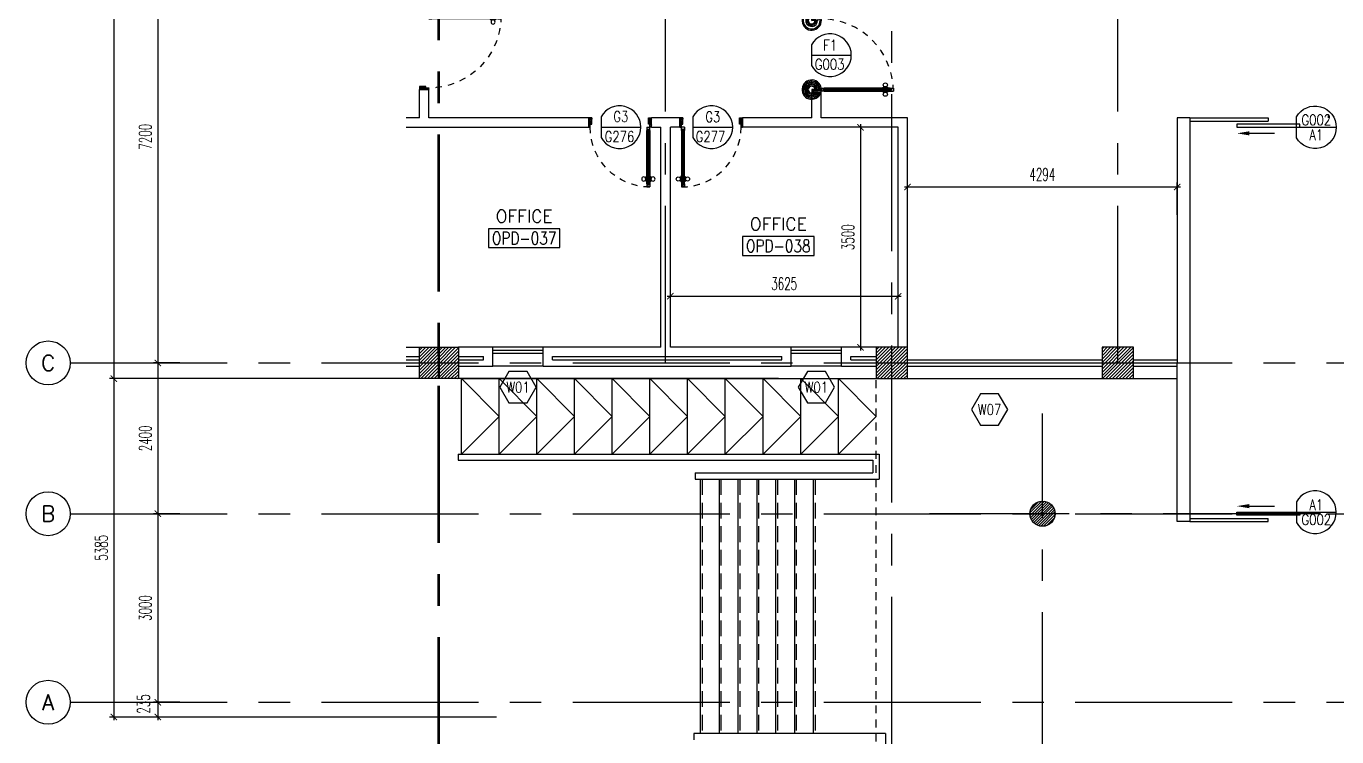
# Model space of a CAD drawing. Extents: x 417866.9 to 417960.2, y 43448 to 43538.2.
# Drawn here: x 417866.92 to 417887.78, y 43460.92 to 43472.23 of the extents above; entities that cross this region are included whole.
import ezdxf
from ezdxf.enums import TextEntityAlignment as Align

# ---------------------------------------------------------------- set-up
doc = ezdxf.new("R2010")
doc.units = 0
doc.header["$MEASUREMENT"] = 0
doc.header["$PDMODE"] = 3
doc.header["$PDSIZE"] = 0.1
for name, pattern in [('CENTERX2', [4, 2.5, -0.5, 0.5, -0.5]), ('HIDDEN', [0.375, 0.25, -0.125]), ('HIDDEN2', [0.1875, 0.125, -0.0625])]:
    doc.linetypes.add(name, pattern=pattern)
doc.layers.get('0').update_dxf_attribs({"linetype": 'CONTINUOUS'})
doc.layers.get('DEFPOINTS').update_dxf_attribs({"linetype": 'CONTINUOUS'})
for name, color, linetype in [('AX-CR', 2, 'CONTINUOUS'), ('AX-DIM', 4, 'CONTINUOUS'), ('AX-TXT', 6, 'CONTINUOUS'), ('AXES', 11, 'CENTERX2'), ('CANOPY-LN', 3, 'CONTINUOUS'), ('COL', 2, 'CONTINUOUS'), ('DIM', 4, 'CONTINUOUS'), ('DOOR', 4, 'CONTINUOUS'), ('DOOR-CR', 2, 'CONTINUOUS'), ('DOOR-NO', 3, 'CONTINUOUS'), ('Handrail', 4, 'CONTINUOUS'), ('HAT', 8, 'CONTINUOUS'), ('INSUL', 7, 'CONTINUOUS'), ('Ramb', 3, 'CONTINUOUS'), ('RM-BOX', 11, 'CONTINUOUS'), ('RM-NAME', 11, 'CONTINUOUS'), ('RM-NO', 11, 'CONTINUOUS'), ('SHAFT', 7, 'CONTINUOUS'), ('Step', 7, 'CONTINUOUS'), ('WALL', 2, 'CONTINUOUS'), ('WIN', 5, 'CONTINUOUS'), ('WIN-BOX', 3, 'CONTINUOUS'), ('WIN-NO', 5, 'CONTINUOUS')]:
    doc.layers.add(name, color=color, linetype=linetype)
doc.styles.add('ROMANS', font='ROMANS.shx', dxfattribs={"width": 0.6})
doc.dimstyles.new('STANDARD in', dxfattribs={"dimtxt": 0.2, "dimasz": 0.1, "dimexe": 0.07, "dimexo": 0.05, "dimgap": 0.1, "dimtad": 1, "dimdec": 0, "dimlfac": 1000, "dimzin": 0, "dimdsep": 46, "dimtxsty": 'ROMANS', "dimblk": 'ARCHTICK', "dimcen": 0.05, "dimdle": 0.05, "dimclrd": 4, "dimclre": 4, "dimclrt": 2, "dimadec": 0, "dimazin": 0, "dimtfac": 1, "dimtdec": 0, "dimtmove": 2, "dimatfit": 3, "dimldrblk": 'ARCHTICK', "dimfxl": 0, "dimtolj": 1, "dimtzin": 0, "dimarcsym": 0})

# ---------------------------------------------------------------- blocks, each defined once
blk = doc.blocks.new('COL50')
at = {"layer": 'COL'}
blk.add_lwpolyline([(-250, 250), (-250, -250), (250, -250), (250, 250)], close=True, dxfattribs=at)
blk = doc.blocks.new('*X81')
at = {"color": 0}
for p, q in [((193089, 10708), (193542, 11161)), ((193089, 10761), (193488, 11161)), ((193089, 10814), (193435, 11161)), ((193089, 10867), (193382, 11161)), ((193089, 10920), (193329, 11161)), ((193089, 10973), (193276, 11161)), ((193089, 11026), (193223, 11161)), ((193089, 11079), (193170, 11161)), ((193089, 11132), (193117, 11161)), ((193095, 10661), (193589, 11155)), ((193148, 10661), (193589, 11102)), ((193201, 10661), (193589, 11049)), ((193254, 10661), (193589, 10996)), ((193307, 10661), (193589, 10943)), ((193360, 10661), (193589, 10890)), ((193413, 10661), (193589, 10837)), ((193466, 10661), (193589, 10784)), ((193519, 10661), (193589, 10731)), ((193572, 10661), (193589, 10678))]:
    blk.add_line(p, q, dxfattribs=at)
blk = doc.blocks.new('RM1')
at = {"layer": 'RM-BOX'}
blk.add_lwpolyline([(570, -200), (-570, -200), (-570, -500), (570, -500)], close=True, dxfattribs=at)
at = {"layer": 'RM-NAME', "style": 'ROMANS'}
for tag, p in [('ROOMNAME1', (0, 324)), ('ROOMNAME2', (0, 0))]:
    blk.add_attdef(tag, text='', height=200, dxfattribs=at).set_placement(p, align=Align.MIDDLE)
at = {"layer": 'RM-NO', "style": 'ROMANS', "width": 0.8}
blk.add_attdef('ROOMNO', text='', height=200, dxfattribs=at).set_placement((0, -350), align=Align.MIDDLE)
blk = doc.blocks.new('*X125')
at = {"color": 0}
for p, q in [((73379, 10694), (73846, 11161)), ((73379, 10747), (73793, 11161)), ((73379, 10800), (73740, 11161)), ((73379, 10853), (73687, 11161)), ((73379, 10906), (73634, 11161)), ((73379, 10959), (73581, 11161)), ((73379, 11012), (73528, 11161)), ((73379, 11065), (73475, 11161)), ((73379, 11118), (73422, 11161)), ((73399, 10661), (73879, 11141)), ((73452, 10661), (73879, 11088)), ((73505, 10661), (73879, 11035)), ((73558, 10661), (73879, 10982)), ((73611, 10661), (73879, 10929)), ((73664, 10661), (73879, 10876)), ((73717, 10661), (73879, 10823)), ((73770, 10661), (73879, 10770)), ((73823, 10661), (73879, 10717)), ((73876, 10661), (73879, 10664))]:
    blk.add_line(p, q, dxfattribs=at)
blk = doc.blocks.new('WW1')
at = {"layer": 'WIN-BOX'}
blk.add_lwpolyline([(144, -250), (289, 0), (144, 250), (-144, 250), (-289, 0), (-144, -250)], close=True, dxfattribs=at)
at = {"layer": 'WIN-NO', "style": 'ROMANS', "width": 0.8}
blk.add_attdef('W00', text='', height=170, dxfattribs=at).set_placement((0, 0), align=Align.MIDDLE)
blk = doc.blocks.new('DD1')
at = {"layer": 'DOOR-CR'}
blk.add_line((-316, 0), (316, 0), dxfattribs=at)
blk.add_lwpolyline([(-316, -166, 3.820224), (-316, 166)], format="xyb", close=True, dxfattribs=at)
at = {"layer": 'DOOR-NO', "color": 255, "style": 'ROMANS'}
for tag, width, p in [('G', 0.8, (-22, 156)), ('0000', 0.7, (-22, -136))]:
    blk.add_attdef(tag, text='', height=196, dxfattribs=dict(at, width=width)).set_placement(p, align=Align.MIDDLE)
blk = doc.blocks.new('DOOR100')
at = {"layer": 'DOOR', "color": 7, "linetype": 'ByBlock'}
for p, q in [((-75, 1250), (-75, 1300)), ((-75, 1300), (-25, 1300)), ((-25, 1300), (-75, 1300)), ((-58, 1250), (-58, 1270)), ((-42, 1270), (-58, 1270)), ((-42, 1250), (-42, 1270)), ((-25, 1250), (-25, 1300)), ((-91, 1205), (-91, 1140)), ((-82, 1205), (-91, 1205)), ((-82, 1140), (-91, 1140)), ((-82, 1128), (-82, 1218)), ((-75, 1218), (-82, 1218)), ((-82, 1205), (-82, 1140)), ((-75, 1128), (-82, 1128)), ((-58, 1250), (-75, 1250)), ((-25, 1250), (-42, 1250)), ((-25, 1218), (-18, 1218)), ((-25, 1128), (-18, 1128)), ((-18, 1128), (-18, 1218)), ((-18, 1205), (-18, 1140)), ((-18, 1205), (-9, 1205)), ((-18, 1140), (-9, 1140)), ((-9, 1205), (-9, 1140)), ((-1200, 0), (-1200, 150)), ((-1200, 150), (-1175, 150)), ((-1200, 150), (-1200, 0)), ((-1150, 0), (-1200, 114)), ((-1150, 0), (-1200, 40)), ((-1150, 0), (-1200, 0)), ((-1175, 150), (-1175, 100)), ((-1175, 100), (-1150, 100)), ((-1150, 0), (-1163, 100)), ((-1150, 100), (-1150, 0)), ((-75, 200), (-58, 200)), ((-75, 150), (-75, 200)), ((-75, 150), (-25, 150)), ((-58, 200), (-58, 180)), ((-58, 180), (-42, 180)), ((-50, 0), (0, 114)), ((-50, 100), (-50, 0)), ((-50, 0), (-37, 100)), ((-25, 100), (-50, 100)), ((-50, 0), (0, 40)), ((-50, 0), (0, 0)), ((-42, 200), (-25, 200)), ((-42, 180), (-42, 200)), ((-25, 200), (-25, 150)), ((0, 150), (-25, 150)), ((-25, 150), (-25, 100)), ((0, 0), (0, 150)), ((0, 150), (0, 0))]:
    blk.add_line(p, q, dxfattribs=at)
at = {"layer": 'DOOR', "linetype": 'ByBlock'}
for p, q in [((-75, 1250), (-75, 200)), ((-58, 200), (-58, 1250)), ((-42, 200), (-42, 1250)), ((-25, 200), (-25, 1250))]:
    blk.add_line(p, q, dxfattribs=at)
at = {"layer": 'DOOR', "color": 7, "linetype": 'ByBlock'}
for centre in [(-124, 1173), (24, 1173)]:
    blk.add_circle(centre, 32.4, dxfattribs=at)
at = {"layer": 'DOOR', "linetype": 'HIDDEN', "ltscale": 0.5}
blk.add_arc((-25, 150), 1150, 90, 180, dxfattribs=at)
at = {"layer": 'DOOR', "color": 7, "linetype": 'ByBlock'}
for centre, radius, start, end in [((-1150, 0), 154, 103.7142, 108.8947), ((-1150, 0), 134, 100.72, 111.8402), ((-1150, 0), 94.4, 90, 121.9818), ((-1150, 0), 74.4, 90, 132.2236), ((-1150, 0), 54.4, 90, 156.7926), ((-1150, 0), 34.4, 90, 180), ((-1150, 0), 14.4, 90, 180), ((-50, 0), 94.4, 58.0182, 90), ((-50, 0), 74.4, 47.7764, 90), ((-50, 0), 54.4, 23.2074, 90), ((-50, 0), 34.4, 0, 90), ((-50, 0), 14.4, 0, 90), ((-50, 0), 134, 68.1598, 79.28), ((-50, 0), 114, 64.0838, 77.3774), ((-50, 0), 154, 71.1053, 76.2858)]:
    blk.add_arc(centre, radius, start, end, dxfattribs=at)
blk = doc.blocks.new('A$C49F1192B')
at = {"layer": 'DOOR', "color": 0, "linetype": 'ByBlock', "xscale": -1, "rotation": 270}
blk.add_blockref('DOOR100', (0, 1200), dxfattribs=at)
blk = doc.blocks.new('W')
at = {"layer": 'WIN-NO'}
blk.add_blockref('WW1', (0, -337), dxfattribs=at).add_auto_attribs({'W00': 'W01'})
blk = doc.blocks.new('C-300')
at = {"layer": 'HAT', "linetype": 'ByBlock', "ltscale": 0.3}
h = blk.add_hatch(dxfattribs=at)
h.set_pattern_fill('ANSI31', color=8, scale=300, style=0)
h.set_pattern_definition([(45, (-258496.182, -82361.005), (-26.5165043, 26.5165043), [])])
h.paths.add_polyline_path([(300, 500), (0, 500), (0, 250), (300, 250)])
h.paths.add_polyline_path([(300, 250), (0, 250), (0, 0), (300, 0)])
at = {"layer": 'COL'}
blk.add_lwpolyline([(0, 500), (300, 500), (300, 0), (0, 0)], close=True, dxfattribs=at)
blk = doc.blocks.new('C-300A')
at = {"layer": 'SHAFT', "color": 6, "linetype": 'ByBlock', "ltscale": 0.3}
for p in [(-300, 0), (20, 0)]:
    blk.add_blockref('C-300', p, dxfattribs=at)
blk = doc.blocks.new('DOOR1000')
at = {"layer": 'DOOR', "color": 7, "linetype": 'ByBlock'}
for p, q in [((-150, 0), (0, 0)), ((-150, 0), (-150, -25)), ((0, -50), (-114, 0)), ((0, -50), (-40, 0)), ((0, -50), (0, 0)), ((-1100, -25), (-1100, -75)), ((-1100, -75), (-1100, -25)), ((-1050, -25), (-1100, -25)), ((-1050, -75), (-1100, -75)), ((-1070, -42), (-1070, -58)), ((-1050, -42), (-1070, -42)), ((-1050, -58), (-1070, -58)), ((-1050, -25), (-1050, -42)), ((-1050, -58), (-1050, -75)), ((-1018, -25), (-1018, -18)), ((-928, -18), (-1018, -18)), ((-1018, -75), (-1018, -82)), ((-928, -82), (-1018, -82)), ((-1005, -18), (-1005, -9)), ((-1005, -9), (-940, -9)), ((-1005, -18), (-940, -18)), ((-1005, -82), (-1005, -91)), ((-1005, -82), (-940, -82)), ((-1005, -91), (-940, -91)), ((-940, -18), (-940, -9)), ((-940, -82), (-940, -91)), ((-928, -25), (-928, -18)), ((-928, -75), (-928, -82)), ((-200, -25), (-150, -25)), ((-200, -42), (-200, -25)), ((-180, -42), (-200, -42)), ((-200, -58), (-180, -58)), ((-200, -75), (-200, -58)), ((-150, -75), (-200, -75)), ((-180, -58), (-180, -42)), ((-150, -25), (-100, -25)), ((-150, -75), (-150, -25)), ((-100, -25), (-100, -50)), ((0, -50), (-100, -37)), ((-100, -50), (0, -50)), ((-150, -975), (-100, -975)), ((-150, -1000), (-150, -975)), ((-150, -1000), (0, -1000)), ((0, -1000), (-150, -1000)), ((0, -950), (-114, -1000)), ((-100, -975), (-100, -950)), ((0, -950), (-100, -963)), ((-100, -950), (0, -950)), ((0, -950), (-40, -1000)), ((0, -950), (0, -1000))]:
    blk.add_line(p, q, dxfattribs=at)
at = {"layer": 'DOOR', "linetype": 'ByBlock'}
for p, q in [((-200, -25), (-1050, -25)), ((-200, -42), (-1050, -42)), ((-200, -58), (-1050, -58)), ((-1050, -75), (-200, -75))]:
    blk.add_line(p, q, dxfattribs=at)
at = {"layer": 'DOOR', "color": 7, "linetype": 'ByBlock'}
for centre in [(-973, 24), (-973, -124)]:
    blk.add_circle(centre, 32.4, dxfattribs=at)
for centre, radius, start, end in [((0, -50), 154, 161.1053, 166.2858), ((0, -50), 94.4, 148.0182, 180), ((0, -50), 134, 158.1598, 169.28), ((0, -50), 114, 154.0838, 167.3774), ((0, -50), 74.4, 137.7764, 180), ((0, -50), 54.4, 113.2074, 180), ((0, -50), 34.4, 90, 180), ((0, -50), 14.4, 90, 180), ((0, -950), 154, 193.7142, 198.8947), ((0, -950), 134, 190.72, 201.8402), ((0, -950), 94.4, 180, 211.9818), ((0, -950), 74.4, 180, 222.2236), ((0, -950), 54.4, 180, 246.7926), ((0, -950), 34.4, 180, 270), ((0, -950), 14.4, 180, 270)]:
    blk.add_arc(centre, radius, start, end, dxfattribs=at)
at = {"layer": 'DOOR', "linetype": 'HIDDEN', "ltscale": 0.5}
blk.add_arc((-150, -25), 950, 180, 270, dxfattribs=at)
blk = doc.blocks.new('_ARCHTICK')
at = {"color": 0, "linetype": 'ByBlock', "const_width": 0.15}
blk.add_lwpolyline([(-0.5, -0.5), (0.5, 0.5)], dxfattribs=at)
blk = doc.blocks.new('*D181')
at = {"layer": 'DEFPOINTS', "color": 0}
for p in [(417880.797, 43467.935), (417880.797, 43467.37), (417877.172, 43467.124)]:
    blk.add_point(p, dxfattribs=at)
at = {"layer": 'DIM', "color": 4, "lineweight": -2}
for p, q in [((417877.122, 43467.935), (417880.847, 43467.935)), ((417877.172, 43467.174), (417877.172, 43468.005)), ((417880.797, 43467.42), (417880.797, 43468.005))]:
    blk.add_line(p, q, dxfattribs=at)
at = {"layer": 'DIM', "color": 4, "lineweight": -2, "xscale": 0.1, "yscale": 0.1, "zscale": 0.1, "rotation": 180}
blk.add_blockref('_ARCHTICK', (417877.172, 43467.935), dxfattribs=at)
at = {"layer": 'DIM', "color": 4, "lineweight": -2, "xscale": 0.1, "yscale": 0.1, "zscale": 0.1}
blk.add_blockref('_ARCHTICK', (417880.797, 43467.935), dxfattribs=at)
at = {"layer": 'DIM', "color": 2, "insert": (417878.984, 43468.135), "char_height": 0.2, "attachment_point": 5, "style": 'ROMANS'}
blk.add_mtext('\\A1;3625', dxfattribs=at)
blk = doc.blocks.new('*D182')
at = {"layer": 'DEFPOINTS', "color": 0}
for p in [(417880.225, 43470.624), (417880.199, 43467.124), (417880.225, 43467.124)]:
    blk.add_point(p, dxfattribs=at)
at = {"layer": 'DIM', "color": 4, "lineweight": -2}
for p, q in [((417880.175, 43470.624), (417880.129, 43470.624)), ((417880.199, 43470.674), (417880.199, 43467.074)), ((417880.175, 43467.124), (417880.129, 43467.124))]:
    blk.add_line(p, q, dxfattribs=at)
at = {"layer": 'DIM', "color": 4, "lineweight": -2, "xscale": 0.1, "yscale": 0.1, "zscale": 0.1}
for p, rotation in [((417880.199, 43470.624), 90), ((417880.199, 43467.124), 270)]:
    blk.add_blockref('_ARCHTICK', p, dxfattribs=dict(at, rotation=rotation))
at = {"layer": 'DIM', "color": 2, "insert": (417879.999, 43468.874), "char_height": 0.2, "attachment_point": 5, "rotation": 90, "style": 'ROMANS'}
blk.add_mtext('\\A1;3500', dxfattribs=at)
blk = doc.blocks.new('*D301')
at = {"layer": 'DEFPOINTS', "color": 0}
for p in [(417880.947, 43469.674), (417880.947, 43469.18), (417885.241, 43469.18)]:
    blk.add_point(p, dxfattribs=at)
at = {"layer": 'DIM', "color": 4, "lineweight": -2}
for p, q in [((417885.291, 43469.674), (417880.897, 43469.674)), ((417880.947, 43469.23), (417880.947, 43469.744)), ((417885.241, 43469.23), (417885.241, 43469.744))]:
    blk.add_line(p, q, dxfattribs=at)
at = {"layer": 'DIM', "color": 4, "lineweight": -2, "xscale": 0.1, "yscale": 0.1, "zscale": 0.1, "rotation": 180}
blk.add_blockref('_ARCHTICK', (417880.947, 43469.674), dxfattribs=at)
at = {"layer": 'DIM', "color": 4, "lineweight": -2, "xscale": 0.1, "yscale": 0.1, "zscale": 0.1}
blk.add_blockref('_ARCHTICK', (417885.241, 43469.674), dxfattribs=at)
at = {"layer": 'DIM', "color": 2, "insert": (417883.094, 43469.874), "char_height": 0.2, "attachment_point": 5, "style": 'ROMANS'}
blk.add_mtext('\\A1;4294', dxfattribs=at)
blk = doc.blocks.new('AXR')
at = {"layer": 'AX-CR'}
blk.add_circle((350, 0), 350, dxfattribs=at)
at = {"layer": 'AX-TXT', "style": 'ROMANS'}
blk.add_attdef('AX', text='', height=250, dxfattribs=at).set_placement((350, 0), align=Align.MIDDLE)
blk = doc.blocks.new('*D280')
at = {"layer": 'AX-DIM', "color": 4, "lineweight": -2}
for p, q in [((417872.682, 43525.944), (417868.243, 43525.944)), ((417868.313, 43525.994), (417868.313, 43466.574)), ((417878.896, 43466.624), (417868.243, 43466.624))]:
    blk.add_line(p, q, dxfattribs=at)
at = {"layer": 'DEFPOINTS', "color": 0}
for p in [(417872.732, 43525.944), (417868.313, 43466.624), (417878.946, 43466.624)]:
    blk.add_point(p, dxfattribs=at)
at = {"layer": 'AX-DIM', "color": 4, "lineweight": -2, "xscale": 0.1, "yscale": 0.1, "zscale": 0.1}
for p, rotation in [((417868.313, 43525.944), 90), ((417868.313, 43466.624), 270)]:
    blk.add_blockref('_ARCHTICK', p, dxfattribs=dict(at, rotation=rotation))
at = {"layer": 'AX-DIM', "color": 2, "insert": (417868.113, 43496.284), "char_height": 0.2, "attachment_point": 5, "rotation": 90, "style": 'ROMANS'}
blk.add_mtext('\\A1;59320', dxfattribs=at)
blk = doc.blocks.new('*D282')
at = {"layer": 'AX-DIM', "color": 4, "lineweight": -2}
for p, q in [((417868.313, 43466.674), (417868.313, 43461.189)), ((417868.963, 43466.624), (417868.243, 43466.624)), ((417874.405, 43461.239), (417868.243, 43461.239))]:
    blk.add_line(p, q, dxfattribs=at)
at = {"layer": 'DEFPOINTS', "color": 0}
for p in [(417869.013, 43466.624), (417868.313, 43461.239), (417874.455, 43461.239)]:
    blk.add_point(p, dxfattribs=at)
at = {"layer": 'AX-DIM', "color": 4, "lineweight": -2, "xscale": 0.1, "yscale": 0.1, "zscale": 0.1}
for p, rotation in [((417868.313, 43466.624), 90), ((417868.313, 43461.239), 270)]:
    blk.add_blockref('_ARCHTICK', p, dxfattribs=dict(at, rotation=rotation))
at = {"layer": 'AX-DIM', "color": 2, "insert": (417868.113, 43463.932), "char_height": 0.2, "attachment_point": 5, "rotation": 90, "style": 'ROMANS'}
blk.add_mtext('\\A1;5385', dxfattribs=at)
blk = doc.blocks.new('*D283')
at = {"layer": 'AX-DIM', "color": 4, "lineweight": -2}
for p, q in [((417869.363, 43474.074), (417868.943, 43474.074)), ((417869.013, 43474.124), (417869.013, 43466.824)), ((417869.363, 43466.874), (417868.943, 43466.874))]:
    blk.add_line(p, q, dxfattribs=at)
at = {"layer": 'DEFPOINTS', "color": 0}
for p in [(417869.413, 43474.074), (417869.013, 43466.874), (417869.413, 43466.874)]:
    blk.add_point(p, dxfattribs=at)
at = {"layer": 'AX-DIM', "color": 4, "lineweight": -2, "xscale": 0.1, "yscale": 0.1, "zscale": 0.1}
for p, rotation in [((417869.013, 43474.074), 90), ((417869.013, 43466.874), 270)]:
    blk.add_blockref('_ARCHTICK', p, dxfattribs=dict(at, rotation=rotation))
at = {"layer": 'AX-DIM', "color": 2, "insert": (417868.813, 43470.474), "char_height": 0.2, "attachment_point": 5, "rotation": 90, "style": 'ROMANS'}
blk.add_mtext('\\A1;7200', dxfattribs=at)
blk = doc.blocks.new('*D284')
at = {"layer": 'AX-DIM', "color": 4, "lineweight": -2}
for p, q in [((417869.363, 43466.874), (417868.943, 43466.874)), ((417869.013, 43466.924), (417869.013, 43464.424)), ((417869.363, 43464.474), (417868.943, 43464.474))]:
    blk.add_line(p, q, dxfattribs=at)
at = {"layer": 'DEFPOINTS', "color": 0}
for p in [(417869.413, 43466.874), (417869.013, 43464.474), (417869.413, 43464.474)]:
    blk.add_point(p, dxfattribs=at)
at = {"layer": 'AX-DIM', "color": 4, "lineweight": -2, "xscale": 0.1, "yscale": 0.1, "zscale": 0.1}
for p, rotation in [((417869.013, 43466.874), 90), ((417869.013, 43464.474), 270)]:
    blk.add_blockref('_ARCHTICK', p, dxfattribs=dict(at, rotation=rotation))
at = {"layer": 'AX-DIM', "color": 2, "insert": (417868.813, 43465.674), "char_height": 0.2, "attachment_point": 5, "rotation": 90, "style": 'ROMANS'}
blk.add_mtext('\\A1;2400', dxfattribs=at)
blk = doc.blocks.new('*D285')
at = {"layer": 'AX-DIM', "color": 4, "lineweight": -2}
for p, q in [((417869.363, 43464.474), (417868.943, 43464.474)), ((417869.013, 43464.524), (417869.013, 43461.424)), ((417869.363, 43461.474), (417868.943, 43461.474))]:
    blk.add_line(p, q, dxfattribs=at)
at = {"layer": 'DEFPOINTS', "color": 0}
for p in [(417869.413, 43464.474), (417869.013, 43461.474), (417869.413, 43461.474)]:
    blk.add_point(p, dxfattribs=at)
at = {"layer": 'AX-DIM', "color": 4, "lineweight": -2, "xscale": 0.1, "yscale": 0.1, "zscale": 0.1}
for p, rotation in [((417869.013, 43464.474), 90), ((417869.013, 43461.474), 270)]:
    blk.add_blockref('_ARCHTICK', p, dxfattribs=dict(at, rotation=rotation))
at = {"layer": 'AX-DIM', "color": 2, "insert": (417868.813, 43462.974), "char_height": 0.2, "attachment_point": 5, "rotation": 90, "style": 'ROMANS'}
blk.add_mtext('\\A1;3000', dxfattribs=at)
blk = doc.blocks.new('*D286')
at = {"layer": 'AX-DIM', "color": 4, "lineweight": -2}
for p, q in [((417869.363, 43461.474), (417868.943, 43461.474)), ((417869.013, 43461.524), (417869.013, 43461.189)), ((417869.363, 43461.239), (417868.943, 43461.239))]:
    blk.add_line(p, q, dxfattribs=at)
at = {"layer": 'DEFPOINTS', "color": 0}
for p in [(417869.413, 43461.474), (417869.013, 43461.239), (417869.413, 43461.239)]:
    blk.add_point(p, dxfattribs=at)
at = {"layer": 'AX-DIM', "color": 4, "lineweight": -2, "xscale": 0.1, "yscale": 0.1, "zscale": 0.1}
for p, rotation in [((417869.013, 43461.474), 90), ((417869.013, 43461.239), 270)]:
    blk.add_blockref('_ARCHTICK', p, dxfattribs=dict(at, rotation=rotation))
at = {"layer": 'AX-DIM', "color": 2, "insert": (417868.786, 43461.447), "char_height": 0.2, "attachment_point": 5, "rotation": 90, "style": 'ROMANS'}
blk.add_mtext('\\A1;235', dxfattribs=at)

msp = doc.modelspace()

# ---------------------------------------------------------------- hatches: boundary and pattern name
at = {"layer": 'HAT'}
h = msp.add_hatch(dxfattribs=at)
h.set_pattern_fill('ANSI31', color=256, scale=0.24, style=0)
h.set_pattern_definition([(45, (417834.10438, 43429.566767), (-0.021213203, 0.021213203), [])])
h.paths.add_polyline_path([(417882.8966, 43464.4743), (417883.0966, 43464.4743), (417883.0966, 43464.6743, 0.4142136)])
h.paths.add_polyline_path([(417883.0966, 43464.6743), (417883.0966, 43464.4743), (417883.2966, 43464.4743, 0.4142136)])
h.paths.add_polyline_path([(417883.2966, 43464.4743), (417883.0966, 43464.4743), (417883.0966, 43464.2743, 0.4142136)])
h.paths.add_polyline_path([(417883.0966, 43464.4743), (417882.8966, 43464.4743, 0.4142136), (417883.0966, 43464.2743)])

# ---------------------------------------------------------------- linework, layer by layer
at = {"layer": 'AXES'}
for p, q in [((417873.4766, 43460.01), (417873.4766, 43537.5491)), ((417873.4966, 43460.01), (417873.4966, 43537.5491)), ((417880.6966, 43448.6529), (417880.6966, 43537.5491)), ((417877.0966, 43466.8743), (417877.0966, 43525.6943)), ((417884.2966, 43466.8743), (417884.2966, 43525.4443)), ((417867.6171, 43466.8743), (417890.8966, 43466.8743)), ((417883.0966, 43452.4071), (417883.0966, 43466.069)), ((417867.6171, 43464.4743), (417889.6966, 43464.4743)), ((417959.5194, 43464.4743), (417881.2966, 43464.4743)), ((417867.6171, 43461.4743), (417887.8966, 43461.4743))]:
    msp.add_line(p, q, dxfattribs=at)
at = {"layer": 'CANOPY-LN', "linetype": 'HIDDEN2'}
msp.add_line((417880.4466, 43451.1743), (417880.4466, 43466.6243), dxfattribs=at)
at = {"layer": 'DOOR'}
for p, q in [((417887.6466, 43470.7743), (417887.6466, 43470.8243)), ((417885.4409, 43470.7743), (417886.6909, 43470.7743)), ((417885.4409, 43470.7243), (417886.6909, 43470.7243)), ((417886.6909, 43470.7743), (417886.6909, 43470.7243)), ((417886.3909, 43470.5285), (417886.7909, 43470.5285)), ((417886.3909, 43470.5285), (417886.7909, 43470.5285)), ((417886.3909, 43464.5952), (417886.7909, 43464.5952)), ((417886.3909, 43464.5952), (417886.7909, 43464.5952)), ((417885.4409, 43464.3993), (417886.6909, 43464.3993)), ((417885.4409, 43464.3493), (417886.6909, 43464.3493)), ((417886.6909, 43464.3493), (417886.6909, 43464.3993))]:
    msp.add_line(p, q, dxfattribs=at)
for points in [[(417886.1909, 43470.6743), (417886.1909, 43470.6243), (417887.1909, 43470.6243), (417887.1909, 43470.6743), (417886.1909, 43470.6743)], [(417886.1909, 43470.6743), (417886.1909, 43470.6243), (417887.1909, 43470.6243), (417887.1909, 43470.6743), (417886.1909, 43470.6743)], [(417886.1909, 43464.4493), (417886.1909, 43464.4993), (417887.1909, 43464.4993), (417887.1909, 43464.4493), (417886.1909, 43464.4493)], [(417886.1909, 43464.4493), (417886.1909, 43464.4993), (417887.1909, 43464.4993), (417887.1909, 43464.4493), (417886.1909, 43464.4493)]]:
    msp.add_lwpolyline(points, dxfattribs=at)
for points in [[(417886.3909, 43470.4951), (417886.3909, 43470.5618), (417886.1909, 43470.5285)], [(417886.3909, 43470.4951), (417886.3909, 43470.5618), (417886.1909, 43470.5285)], [(417886.3909, 43464.6285), (417886.3909, 43464.5618), (417886.1909, 43464.5952)], [(417886.3909, 43464.6285), (417886.3909, 43464.5618), (417886.1909, 43464.5952)]]:
    msp.add_solid(points, dxfattribs=at)
at = {"layer": 'Handrail'}
for p, q in [((417873.8466, 43466.6243), (417880.4466, 43466.6243)), ((417873.7928, 43465.4243), (417880.4966, 43465.4243)), ((417873.7928, 43465.4243), (417873.7928, 43465.3243)), ((417880.3966, 43465.4243), (417880.3966, 43465.4243)), ((417880.4966, 43465.4243), (417880.4966, 43465.0243)), ((417873.7928, 43465.3243), (417880.3966, 43465.3243)), ((417880.3966, 43465.3243), (417880.3966, 43465.1243)), ((417877.5648, 43465.1243), (417880.3966, 43465.1243)), ((417877.5648, 43465.1243), (417877.5648, 43465.0243)), ((417877.5648, 43465.0243), (417880.4966, 43465.0243)), ((417880.5966, 43460.9743), (417877.5466, 43460.9743)), ((417877.5466, 43460.9743), (417877.5466, 43460.8743)), ((417880.5966, 43460.9743), (417880.5966, 43452.1743))]:
    msp.add_line(p, q, dxfattribs=at)
at = {"layer": 'INSUL'}
for p, q in [((417872.9677, 43466.9743), (417873.1766, 43466.9743)), ((417872.9677, 43466.9243), (417873.1766, 43466.9243)), ((417873.7966, 43466.9743), (417874.1966, 43466.9743)), ((417873.7966, 43466.9243), (417874.1966, 43466.9243)), ((417874.1966, 43466.9243), (417874.1966, 43466.9743)), ((417875.2966, 43466.9743), (417878.9466, 43466.9743)), ((417875.2966, 43466.9243), (417875.2966, 43466.9743)), ((417875.2966, 43466.9243), (417878.9466, 43466.9243)), ((417878.9466, 43466.9243), (417878.9466, 43466.9743)), ((417880.0466, 43466.9243), (417880.0466, 43466.9743)), ((417880.0466, 43466.9743), (417880.4466, 43466.9743)), ((417880.0466, 43466.9243), (417880.4466, 43466.9243))]:
    msp.add_line(p, q, dxfattribs=at)
at = {"layer": 'Ramb'}
for p, q in [((417885.6466, 43470.7743), (417886.2695, 43470.7743)), ((417873.8466, 43465.4243), (417873.8466, 43466.6243)), ((417874.4466, 43466.0243), (417873.8466, 43466.6243)), ((417874.4466, 43465.4243), (417874.4466, 43466.6243)), ((417875.0466, 43466.0243), (417874.4466, 43466.6243)), ((417875.0466, 43465.4243), (417875.0466, 43466.6243)), ((417875.6466, 43466.0243), (417875.0466, 43466.6243)), ((417875.6466, 43465.4243), (417875.6466, 43466.6243)), ((417876.2466, 43466.0243), (417875.6466, 43466.6243)), ((417876.2466, 43465.4243), (417876.2466, 43466.6243)), ((417876.8466, 43466.0243), (417876.2466, 43466.6243)), ((417876.8466, 43465.4243), (417876.8466, 43466.6243)), ((417877.4466, 43466.0243), (417876.8466, 43466.6243)), ((417877.4466, 43465.4243), (417877.4466, 43466.6243)), ((417878.0466, 43466.0243), (417877.4466, 43466.6243)), ((417878.0466, 43465.4243), (417878.0466, 43466.6243)), ((417878.6466, 43466.0243), (417878.0466, 43466.6243)), ((417878.6466, 43465.4243), (417878.6466, 43466.6243)), ((417879.2466, 43466.0243), (417878.6466, 43466.6243)), ((417879.2466, 43465.4243), (417879.2466, 43466.6243)), ((417879.8466, 43466.0243), (417879.2466, 43466.6243)), ((417879.8466, 43465.4243), (417879.8466, 43466.6243)), ((417880.4466, 43466.0243), (417879.8466, 43466.6243)), ((417874.4466, 43466.0243), (417873.8466, 43465.4243)), ((417875.0466, 43466.0243), (417874.4466, 43465.4243)), ((417875.6466, 43466.0243), (417875.0466, 43465.4243)), ((417876.2466, 43466.0243), (417875.6466, 43465.4243)), ((417876.8466, 43466.0243), (417876.2466, 43465.4243)), ((417877.4466, 43466.0243), (417876.8466, 43465.4243)), ((417878.0466, 43466.0243), (417877.4466, 43465.4243)), ((417878.6466, 43466.0243), (417878.0466, 43465.4243)), ((417879.2466, 43466.0243), (417878.6466, 43465.4243)), ((417879.8466, 43466.0243), (417879.2466, 43465.4243)), ((417880.4466, 43466.0243), (417879.8466, 43465.4243))]:
    msp.add_line(p, q, dxfattribs=at)
at = {"layer": 'Step'}
for p, q in [((417877.6466, 43465.0243), (417877.6466, 43460.9743)), ((417877.9466, 43465.0243), (417877.9466, 43460.9743)), ((417878.2466, 43465.0243), (417878.2466, 43460.9743)), ((417878.5466, 43465.0243), (417878.5466, 43460.9743)), ((417878.8466, 43465.0243), (417878.8466, 43460.9743)), ((417879.1466, 43465.0243), (417879.1466, 43460.9743)), ((417879.4466, 43465.0243), (417879.4466, 43460.9743))]:
    msp.add_line(p, q, dxfattribs=at)
at = {"layer": 'Step', "linetype": 'HIDDEN'}
for p, q in [((417877.6766, 43465.0243), (417877.6766, 43460.9743)), ((417877.9766, 43465.0243), (417877.9766, 43460.9743)), ((417878.2766, 43465.0243), (417878.2766, 43460.9743)), ((417878.5766, 43465.0243), (417878.5766, 43460.9743)), ((417878.8766, 43465.0243), (417878.8766, 43460.9743)), ((417879.1766, 43465.0243), (417879.1766, 43460.9743)), ((417879.4766, 43465.0243), (417879.4766, 43460.9743))]:
    msp.add_line(p, q, dxfattribs=at)
at = {"layer": 'WALL'}
for p, q in [((417873.3266, 43471.2243), (417873.1766, 43471.2243)), ((417873.1766, 43470.7743), (417873.1766, 43471.2243)), ((417873.3266, 43470.7743), (417873.3266, 43471.2243)), ((417879.4216, 43470.7743), (417879.4216, 43471.1743)), ((417879.5716, 43471.1743), (417879.4216, 43471.1743)), ((417879.5716, 43470.7743), (417879.5716, 43471.1743)), ((417873.1766, 43470.7743), (417872.9677, 43470.7743)), ((417872.9677, 43470.6243), (417875.8716, 43470.6243)), ((417875.8716, 43470.7743), (417873.3266, 43470.7743)), ((417875.8716, 43470.6243), (417875.8716, 43470.7743)), ((417877.3216, 43470.7743), (417876.8716, 43470.7743)), ((417876.8716, 43470.6243), (417876.8716, 43470.7743)), ((417876.8716, 43470.6243), (417877.0216, 43470.6243)), ((417877.0216, 43467.1243), (417877.0216, 43470.6243)), ((417877.1716, 43467.1243), (417877.1716, 43470.6243)), ((417877.3216, 43470.6243), (417877.1716, 43470.6243)), ((417877.3216, 43470.6243), (417877.3216, 43470.7743)), ((417879.4216, 43470.7743), (417878.3216, 43470.7743)), ((417878.3216, 43470.6243), (417878.3216, 43470.7743)), ((417880.7966, 43470.6243), (417878.3216, 43470.6243)), ((417880.9466, 43470.7743), (417879.5716, 43470.7743)), ((417880.7966, 43467.1243), (417880.7966, 43470.6243)), ((417880.9466, 43467.1243), (417880.9466, 43470.7743)), ((417885.2409, 43470.7743), (417885.2409, 43466.8743)), ((417885.4409, 43470.7743), (417885.2409, 43470.7743)), ((417885.4409, 43470.7743), (417885.4409, 43464.3493)), ((417872.9677, 43467.1243), (417873.2266, 43467.1243)), ((417874.3466, 43467.1243), (417873.7966, 43467.1243)), ((417874.3466, 43466.8243), (417874.3466, 43467.1243)), ((417875.1466, 43466.8243), (417875.1466, 43467.1243)), ((417877.0216, 43467.1243), (417875.1466, 43467.1243)), ((417879.0966, 43467.1243), (417877.1716, 43467.1243)), ((417879.0966, 43466.8243), (417879.0966, 43467.1243)), ((417880.9466, 43467.1243), (417879.8966, 43467.1243)), ((417879.8966, 43466.8243), (417879.8966, 43467.1243)), ((417885.2409, 43464.3493), (417885.2409, 43466.8743)), ((417872.9677, 43466.8243), (417873.1766, 43466.8243)), ((417873.7966, 43466.8243), (417874.3466, 43466.8243)), ((417875.1466, 43466.8243), (417879.0966, 43466.8243)), ((417879.8966, 43466.8243), (417880.4466, 43466.8243)), ((417885.4409, 43464.3493), (417885.2409, 43464.3493))]:
    msp.add_line(p, q, dxfattribs=at)
msp.add_circle((417883.0966, 43464.4743), 0.2, dxfattribs=at)
at = {"layer": 'WIN'}
for p, q in [((417875.1466, 43467.1243), (417874.3466, 43467.1243)), ((417875.1466, 43467.0743), (417874.3466, 43467.0743)), ((417879.8966, 43467.1243), (417879.0966, 43467.1243)), ((417879.8966, 43467.0743), (417879.0966, 43467.0743)), ((417875.1466, 43467.0243), (417874.3466, 43467.0243)), ((417879.8966, 43467.0243), (417879.0966, 43467.0243)), ((417880.9466, 43466.9243), (417884.0466, 43466.9243)), ((417880.9466, 43466.8743), (417884.0466, 43466.8743)), ((417884.5466, 43466.9243), (417885.2409, 43466.9243)), ((417884.5466, 43466.8743), (417885.2409, 43466.8743)), ((417875.1466, 43466.8243), (417874.3466, 43466.8243)), ((417879.8966, 43466.8243), (417879.0966, 43466.8243)), ((417880.9466, 43466.8243), (417884.0466, 43466.8243)), ((417884.5466, 43466.8243), (417885.2409, 43466.8243)), ((417880.9466, 43466.6243), (417884.0466, 43466.6243)), ((417884.5466, 43466.6243), (417885.2409, 43466.6243))]:
    msp.add_line(p, q, dxfattribs=at)

# ---------------------------------------------------------------- block references
at = {"layer": 'AXES', "xscale": 0.001000000047497451, "yscale": 0.0009999999892897904, "zscale": 0.001}
for p, values in [((417866.9171, 43466.8743), {'AX': 'C'}), ((417866.9171, 43464.4743), {'AX': 'B'}), ((417866.9171, 43461.4743), {'AX': 'A'})]:
    msp.add_blockref('AXR', p, dxfattribs=at).add_auto_attribs(values)
at = {"layer": 'COL', "linetype": 'ByBlock', "xscale": 0.001000000047497451, "yscale": 0.0009999999892897904, "zscale": 0.001}
msp.add_blockref('C-300A', (417873.4766, 43466.6243), dxfattribs=at)
at = {"layer": 'COL', "xscale": 0.001000000047497451, "yscale": 0.0009999999892897904, "zscale": 0.001}
for p in [(417880.6966, 43466.8743), (417884.2966, 43466.8743)]:
    msp.add_blockref('COL50', p, dxfattribs=at)
at = {"layer": 'DOOR', "yscale": 0.0009999999892897904, "zscale": 0.001}
for name, p, xscale, rotation in [('DOOR100', (417873.1766, 43472.4243), -0.0009999999892897904, 270), ('DOOR1000', (417876.8716, 43470.7743), -0.0009999999892897904, 270), ('DOOR1000', (417877.3216, 43470.7743), 0.0009999999892897904, 90)]:
    msp.add_blockref(name, p, dxfattribs=dict(at, xscale=xscale, rotation=rotation))
at = {"layer": 'DOOR', "color": 0, "xscale": -0.001000000047497451, "yscale": 0.0009999999892897904, "zscale": 0.001, "rotation": 180}
msp.add_blockref('A$C49F1192B', (417879.4216, 43472.3743), dxfattribs=at)
at = {"layer": 'DOOR-NO'}
ref = msp.add_blockref('DD1', (417879.7346, 43471.7721), dxfattribs=dict(at, xscale=0.001000000047497451, yscale=0.0009999999892897904, zscale=0.001))
ref.add_attrib('G', 'F1', dxfattribs={"height": 0.17, "style": 'ROMANS', "width": 0.8}).set_placement((417879.7157, 43471.9295), align=Align.MIDDLE)
ref.add_attrib('000', 'G003', dxfattribs={"height": 0.17, "style": 'ROMANS', "width": 0.8}).set_placement((417879.7075, 43471.6272), align=Align.MIDDLE)
ref = msp.add_blockref('DD1', (417876.3839, 43470.6265), dxfattribs=dict(at, xscale=0.001000000047497451, yscale=0.0009999999892897904, zscale=0.001))
ref.add_attrib('G', 'G3', dxfattribs={"height": 0.17, "style": 'ROMANS', "width": 0.8}).set_placement((417876.3839, 43470.7962), align=Align.MIDDLE)
ref.add_attrib('000', 'G276', dxfattribs={"height": 0.17, "style": 'ROMANS', "width": 0.8}).set_placement((417876.3623, 43470.4759), align=Align.MIDDLE)
ref = msp.add_blockref('DD1', (417877.8467, 43470.6265), dxfattribs=dict(at, xscale=0.001000000047497451, yscale=0.0009999999892897904, zscale=0.001))
ref.add_attrib('G', 'G3', dxfattribs={"height": 0.17, "style": 'ROMANS', "width": 0.8}).set_placement((417877.8467, 43470.791), align=Align.MIDDLE)
ref.add_attrib('000', 'G277', dxfattribs={"height": 0.17, "style": 'ROMANS', "width": 0.8}).set_placement((417877.8095, 43470.4759), align=Align.MIDDLE)
ref = msp.add_blockref('DD1', (417887.455, 43470.6243), dxfattribs=dict(at, xscale=-0.0009999999892897904, yscale=0.000999999996565748, zscale=0.001, rotation=180))
ref.add_attrib('G', 'A1', dxfattribs={"height": 0.17, "style": 'ROMANS', "width": 0.8}).set_placement((417887.455, 43470.5064), align=Align.MIDDLE)
ref.add_attrib('000', 'G002', dxfattribs={"height": 0.17, "style": 'ROMANS', "width": 0.8}).set_placement((417887.455, 43470.7422), align=Align.MIDDLE)
ref = msp.add_blockref('DD1', (417887.455, 43464.4993), dxfattribs=dict(at, xscale=0.0009999999892897904, yscale=0.000999999996565748, zscale=0.001))
ref.add_attrib('G', 'A1', dxfattribs={"height": 0.17, "style": 'ROMANS', "width": 0.8}).set_placement((417887.455, 43464.6173), align=Align.MIDDLE)
ref.add_attrib('000', 'G002', dxfattribs={"height": 0.17, "style": 'ROMANS', "width": 0.8}).set_placement((417887.455, 43464.3815), align=Align.MIDDLE)
at = {"layer": 'HAT', "xscale": 0.001000000047497451, "yscale": 0.0009999999892897904, "zscale": 0.001}
for p, values in [((417874.8446, 43469.2095), {'ROOMNO': 'OPD-037', 'ROOMNAME2': 'OFFICE'}), ((417878.8903, 43469.0856), {'ROOMNO': 'OPD-038', 'ROOMNAME2': 'OFFICE'})]:
    msp.add_blockref('RM1', p, dxfattribs=at).add_auto_attribs(values)
for name, p in [('*X125', (417807.0674, 43455.9633)), ('*X81', (417690.9581, 43455.9633))]:
    msp.add_blockref(name, p, dxfattribs=at)
at = {"layer": 'WIN-NO', "color": 5, "linetype": 'ByBlock', "xscale": 0.001000000047497451, "yscale": 0.0009999999892897904, "zscale": 0.001}
for p in [(417874.7466, 43466.8243), (417879.4966, 43466.8243)]:
    msp.add_blockref('W', p, dxfattribs=at)
at = {"layer": 'WIN-NO', "xscale": 0.001000000047497451, "yscale": 0.0009999999892897904, "zscale": 0.001}
msp.add_blockref('WW1', (417882.2534, 43466.1328), dxfattribs=at).add_auto_attribs({'W00': 'W07'})

# ---------------------------------------------------------------- dimensions: what is measured, and where the dimension line sits
at = {"layer": 'AX-DIM'}
for base, p1, p2, picture, middle in [((417868.3128, 43466.6243), (417872.7324, 43525.9443), (417878.9456, 43466.6243), '*D280', (417868.1128, 43496.2843)), ((417869.0128, 43466.8743), (417869.4128, 43474.0743), (417869.4128, 43466.8743), '*D283', (417868.8128, 43470.4743)), ((417869.0128, 43464.4743), (417869.4128, 43466.8743), (417869.4128, 43464.4743), '*D284', (417868.8128, 43465.6743)), ((417868.3128, 43461.2393), (417869.0128, 43466.6243), (417874.4553, 43461.2393), '*D282', (417868.1128, 43463.9318)), ((417869.0128, 43461.4743), (417869.4128, 43464.4743), (417869.4128, 43461.4743), '*D285', (417868.8128, 43462.9743))]:
    dim = msp.add_linear_dim(base=base, p1=p1, p2=p2, angle=270, dimstyle='STANDARD in', dxfattribs=at)
    dim.commit()
    dim.dimension.update_dxf_attribs({"geometry": picture, "text_midpoint": middle})
dim = msp.add_linear_dim(base=(417869.0128, 43461.2393), p1=(417869.4128, 43461.4743), p2=(417869.4128, 43461.2393), angle=270, dimstyle='STANDARD in', dxfattribs=at)
dim.commit()
dim.dimension.update_dxf_attribs({"geometry": '*D286', "text_midpoint": (417868.7859, 43461.4472), "dimtype": 160})
at = {"layer": 'DIM'}
dim = msp.add_linear_dim(base=(417880.1988, 43467.1243), p1=(417880.2252, 43470.6243), p2=(417880.2252, 43467.1243), angle=90, dimstyle='STANDARD in', dxfattribs=at)
dim.commit()
dim.dimension.update_dxf_attribs({"geometry": '*D182', "text_midpoint": (417879.9988, 43468.8743)})
for base, p1, p2, picture, middle in [((417880.9466, 43469.6735), (417885.2409, 43469.1795), (417880.9466, 43469.1795), '*D301', (417883.0938, 43469.8735)), ((417880.7966, 43467.9347), (417877.1716, 43467.1243), (417880.7966, 43467.3703), '*D181', (417878.9841, 43468.1347))]:
    dim = msp.add_linear_dim(base=base, p1=p1, p2=p2, dimstyle='STANDARD in', dxfattribs=at)
    dim.commit()
    dim.dimension.update_dxf_attribs({"geometry": picture, "text_midpoint": middle})

doc.saveas('drawing.dxf')
